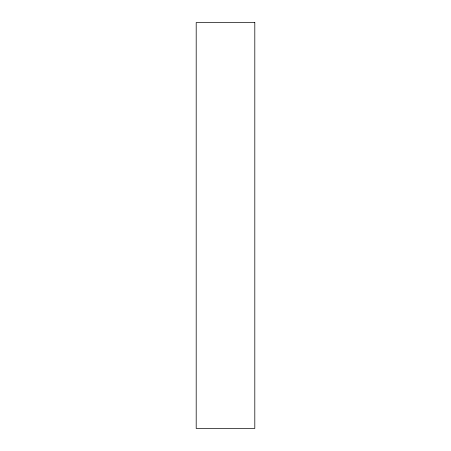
<?xml version="1.0" encoding="UTF-8"?>
<svg xmlns="http://www.w3.org/2000/svg" width="451" height="451" viewBox="0 0 451 451"><rect width="100%" height="100%" fill="white"/><g stroke="black" fill="none" stroke-linecap="round" stroke-linejoin="round"><path stroke-width="0.68" d="M254.804 22.55L196.196 22.55L196.196 428.45L254.804 428.45L254.804 22.55"/></g></svg>
